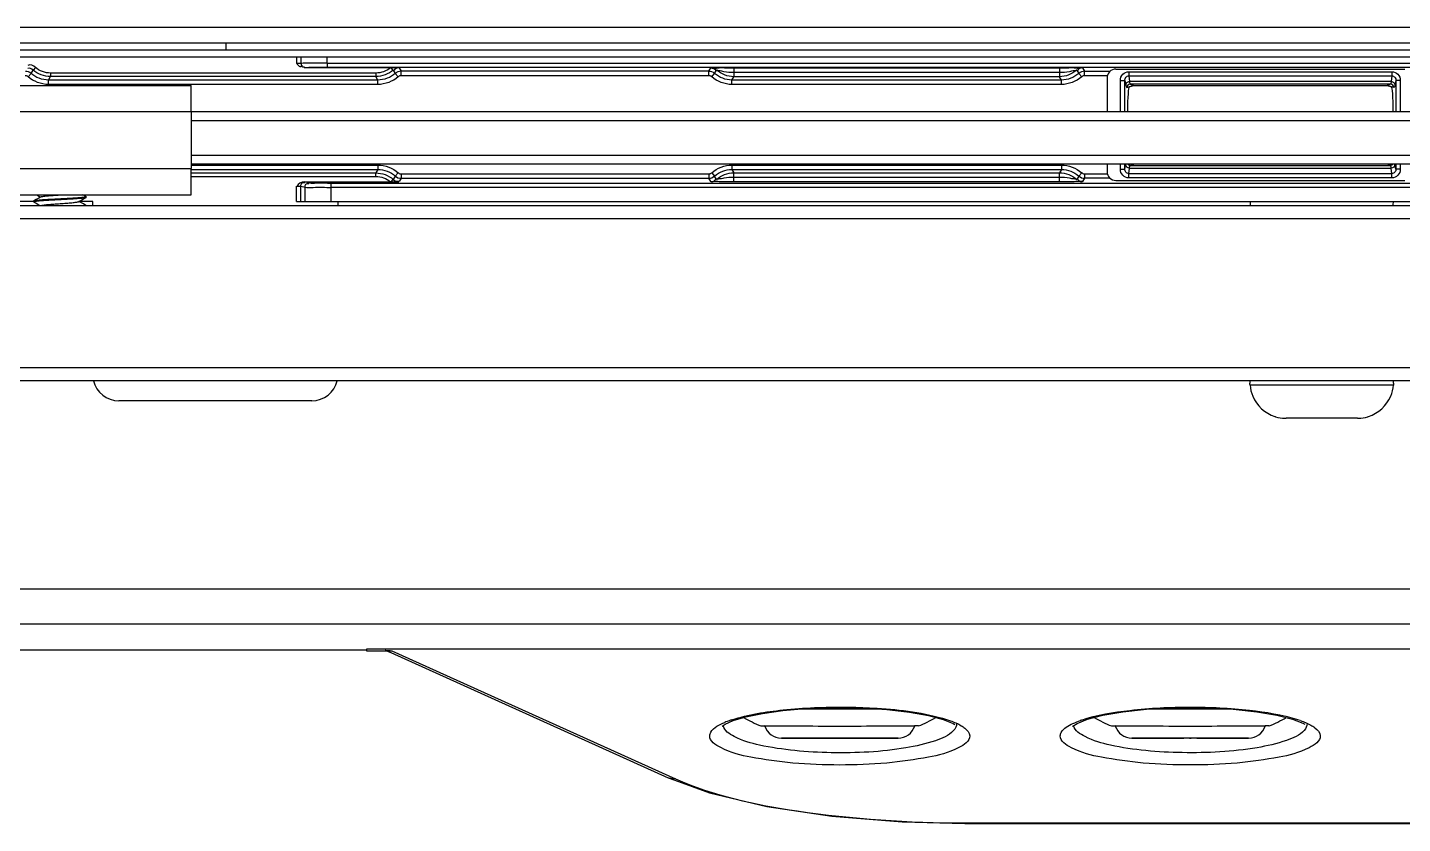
# Model space of a CAD drawing. Header units: millimetres. Extents: x 473 to 3963, y -1329 to 3488.
# Drawn here: x 1923.5 to 2080.4, y -119.2 to -28.4 of the extents above; entities that cross this region are included whole.
import ezdxf

# ---------------------------------------------------------------- set-up
doc = ezdxf.new("R2010")
doc.units = ezdxf.units.MM
doc.header["$LTSCALE"] = 392.37
doc.layers.get('0').update_dxf_attribs({"linetype": 'CONTINUOUS'})

msp = doc.modelspace()

# ---------------------------------------------------------------- linework, layer by layer
at = {"linetype": 'Continuous'}
for p, q in [((2584.65, -28.4), (1875.85, -28.4)), ((2584.65, -30.2), (1875.85, -30.2)), ((1946.15, -31), (1915.35, -31)), ((1946.15, -31), (1946.15, -30.2)), ((2476.15, -31), (1946.15, -31)), ((2499.59, -31.8), (1904.95, -31.8)), ((1954.19, -32.5), (1954.19, -31.8)), ((1954.19, -32.5), (1954.19, -31.8)), ((1954.68, -32.49), (1954.68, -31.8)), ((1954.68, -32.49), (1954.68, -31.8)), ((1957.65, -32.46), (1957.65, -31.8)), ((1957.65, -32.46), (1957.65, -31.8)), ((1957.65, -32.46), (1957.65, -32.96)), ((1957.65, -32.46), (2464.64, -32.46)), ((1957.65, -32.46), (1957.65, -32.96)), ((1957.65, -32.46), (2464.64, -32.46)), ((1923.54, -34.02), (1923.87, -33.65)), ((1923.54, -34.02), (1923.87, -33.65)), ((1923.87, -33.65), (1924.1, -33.25)), ((1923.87, -33.65), (1924.1, -33.25)), ((1924.36, -32.95), (1924.1, -33.25)), ((1924.36, -32.95), (1924.1, -33.25)), ((1925.85, -34.4), (1926.08, -34)), ((1925.85, -34.4), (1926.08, -34)), ((1963.44, -34.4), (1925.85, -34.4)), ((1925.85, -34.9), (1925.85, -34.4)), ((1963.44, -34.4), (1925.85, -34.4)), ((1925.85, -34.9), (1925.85, -34.4)), ((1963.21, -33.6), (1926.08, -33.6)), ((1926.08, -33.6), (1926.08, -34)), ((1963.21, -33.6), (1926.08, -33.6)), ((1926.08, -33.6), (1926.08, -34)), ((1963.21, -34), (1926.08, -34)), ((1963.21, -34), (1926.08, -34)), ((1964.88, -33), (1955.05, -33)), ((2464.64, -32.96), (1957.65, -32.96)), ((2464.64, -32.96), (1957.65, -32.96)), ((1963.21, -33.6), (1963.21, -34)), ((1963.21, -33.6), (1963.21, -34)), ((1963.44, -34.4), (1963.21, -34)), ((1963.44, -34.4), (1963.21, -34)), ((1963.44, -34.9), (1963.44, -34.4)), ((1963.44, -34.9), (1963.44, -34.4)), ((1965.2, -33.25), (1964.97, -33)), ((1965.2, -33.25), (1964.97, -33)), ((1965.2, -33.25), (1965.43, -33.65)), ((1965.2, -33.25), (1965.43, -33.65)), ((1965.76, -34.02), (1965.43, -33.65)), ((1965.76, -34.02), (1965.43, -33.65)), ((1965.86, -33), (1966.09, -33.4)), ((1965.86, -33), (1966.09, -33.4)), ((2001.21, -33.4), (1966.09, -33.4)), ((1966.09, -33.9), (1966.09, -33.4)), ((2001.21, -33.4), (1966.09, -33.4)), ((1966.09, -33.9), (1966.09, -33.4)), ((2001.21, -33.9), (1966.09, -33.9)), ((2001.21, -33.9), (1966.09, -33.9)), ((2001.21, -33.4), (2001.43, -33.01)), ((2001.21, -33.4), (2001.43, -33.01)), ((2001.21, -33.9), (2001.21, -33.4)), ((2001.21, -33.9), (2001.21, -33.4)), ((2001.54, -34.02), (2001.87, -33.65)), ((2001.54, -34.02), (2001.87, -33.65)), ((2001.87, -33.65), (2002.09, -33.26)), ((2001.87, -33.65), (2002.09, -33.26)), ((2003.85, -34.4), (2004.08, -34.01)), ((2003.85, -34.4), (2004.08, -34.01)), ((2041.44, -34.4), (2003.85, -34.4)), ((2003.85, -34.9), (2003.85, -34.4)), ((2041.44, -34.4), (2003.85, -34.4)), ((2003.85, -34.9), (2003.85, -34.4)), ((2004.08, -32.99), (2041.22, -32.99)), ((2004.08, -32.99), (2004.08, -33.5)), ((2004.08, -32.99), (2004.08, -33.5)), ((2004.08, -33.5), (2041.22, -33.5)), ((2004.08, -33.5), (2004.08, -34.01)), ((2004.08, -33.5), (2041.22, -33.5)), ((2004.08, -33.5), (2004.08, -34.01)), ((2041.22, -34.01), (2004.08, -34.01)), ((2041.22, -34.01), (2004.08, -34.01)), ((2041.22, -32.99), (2041.22, -33.5)), ((2041.22, -32.99), (2041.22, -33.5)), ((2041.22, -33.5), (2041.22, -34.01)), ((2041.22, -33.5), (2041.22, -34.01)), ((2041.44, -34.4), (2041.22, -34.01)), ((2041.44, -34.4), (2041.22, -34.01)), ((2041.44, -34.9), (2041.44, -34.4)), ((2041.44, -34.9), (2041.44, -34.4)), ((2043.2, -33.26), (2043.43, -33.65)), ((2043.2, -33.26), (2043.43, -33.65)), ((2043.76, -34.02), (2043.43, -33.65)), ((2043.76, -34.02), (2043.43, -33.65)), ((2043.86, -33.01), (2044.09, -33.4)), ((2043.86, -33.01), (2044.09, -33.4)), ((2044.09, -33.9), (2044.09, -33.4)), ((2044.09, -33.4), (2047, -33.4)), ((2044.09, -33.9), (2044.09, -33.4)), ((2044.09, -33.4), (2047, -33.4)), ((2046.65, -33.9), (2044.09, -33.9)), ((2046.65, -33.9), (2044.09, -33.9)), ((2046.65, -34.15), (2046.65, -38)), ((2047.65, -33.15), (2080.65, -33.15)), ((2048.17, -38), (2048.17, -34.44)), ((2048.17, -34.44), (2048.67, -34.44)), ((2048.67, -38), (2048.67, -34.44)), ((2048.67, -34.44), (2048.79, -34.96)), ((2049.15, -33.44), (2079.14, -33.44)), ((2049.15, -33.44), (2049.15, -33.92)), ((2049.15, -33.92), (2079.14, -33.92)), ((2049.15, -33.92), (2049.22, -34.55)), ((2079.14, -33.92), (2079.08, -34.55)), ((2079.14, -33.44), (2079.14, -33.92)), ((2079.62, -34.44), (2079.51, -34.96)), ((2079.62, -34.44), (2079.62, -38)), ((2080.12, -34.44), (2079.62, -34.44)), ((2080.12, -34.44), (2080.12, -38)), ((1907.91, -35), (1942.09, -35)), ((1963.44, -34.9), (1925.85, -34.9)), ((1963.44, -34.9), (1925.85, -34.9)), ((1942.15, -38), (1942.15, -35.1)), ((2041.44, -34.9), (2003.85, -34.9)), ((2041.44, -34.9), (2003.85, -34.9)), ((2048.92, -35.24), (2049.7, -35)), ((2049.7, -35), (2049.17, -35.17)), ((2079.08, -34.55), (2049.22, -34.55)), ((2049.29, -34.87), (2049.7, -35)), ((2079.01, -34.87), (2049.29, -34.87)), ((2049.7, -35), (2078.6, -35)), ((2079.01, -34.87), (2078.6, -35)), ((2078.6, -35), (2079.13, -35.17)), ((2079.37, -35.24), (2078.6, -35)), ((1909.82, -38), (1942.15, -38)), ((1942.15, -38), (2497.19, -38)), ((1942.15, -38), (2497.19, -38)), ((1942.15, -38), (1942.15, -44.5)), ((1942.15, -39), (2497.19, -39)), ((2497.19, -43), (1942.15, -43)), ((1910.3, -44.5), (1942.15, -44.5)), ((2497.19, -44), (1942.15, -44)), ((2497.19, -44), (1942.15, -44)), ((1942.15, -44.1), (1963.44, -44.1)), ((1942.15, -44.1), (1963.44, -44.1)), ((1942.15, -45.5), (1942.15, -44.5)), ((1942.15, -44.6), (1963.44, -44.6)), ((1942.15, -44.6), (1963.44, -44.6)), ((1942.15, -44.99), (1963.21, -44.99)), ((1942.15, -44.99), (1963.21, -44.99)), ((1942.15, -45.39), (1963.21, -45.39)), ((1942.15, -45.39), (1963.21, -45.39)), ((1942.15, -47.5), (1942.15, -45.5)), ((1963.44, -44.6), (1963.21, -44.99)), ((1963.44, -44.6), (1963.21, -44.99)), ((1963.21, -45.39), (1963.21, -44.99)), ((1963.21, -45.39), (1963.21, -44.99)), ((1963.44, -44.1), (1963.44, -44.6)), ((1963.44, -44.1), (1963.44, -44.6)), ((1965.43, -45.35), (1965.2, -45.74)), ((1965.43, -45.35), (1965.2, -45.74)), ((1965.76, -44.97), (1965.43, -45.35)), ((1965.76, -44.97), (1965.43, -45.35)), ((1966.09, -45.1), (2001.21, -45.1)), ((1966.09, -45.1), (1966.09, -45.6)), ((1966.09, -45.1), (2001.21, -45.1)), ((1966.09, -45.1), (1966.09, -45.6)), ((2001.21, -45.1), (2001.21, -45.6)), ((2001.21, -45.1), (2001.21, -45.6)), ((2001.54, -44.97), (2001.87, -45.35)), ((2001.54, -44.97), (2001.87, -45.35)), ((2002.09, -45.73), (2001.87, -45.35)), ((2002.09, -45.73), (2001.87, -45.35)), ((2003.85, -44.1), (2041.44, -44.1)), ((2003.85, -44.1), (2003.85, -44.6)), ((2003.85, -44.1), (2041.44, -44.1)), ((2003.85, -44.1), (2003.85, -44.6)), ((2003.85, -44.6), (2041.44, -44.6)), ((2003.85, -44.6), (2004.08, -44.98)), ((2003.85, -44.6), (2041.44, -44.6)), ((2003.85, -44.6), (2004.08, -44.98)), ((2004.08, -44.98), (2041.22, -44.98)), ((2004.08, -45.5), (2004.08, -44.98)), ((2004.08, -44.98), (2041.22, -44.98)), ((2004.08, -45.5), (2004.08, -44.98)), ((2041.22, -45.5), (2004.08, -45.5)), ((2004.08, -46.01), (2004.08, -45.5)), ((2041.22, -45.5), (2004.08, -45.5)), ((2004.08, -46.01), (2004.08, -45.5)), ((2041.44, -44.6), (2041.22, -44.98)), ((2041.44, -44.6), (2041.22, -44.98)), ((2041.22, -45.5), (2041.22, -44.98)), ((2041.22, -45.5), (2041.22, -44.98)), ((2041.22, -46.01), (2041.22, -45.5)), ((2041.22, -46.01), (2041.22, -45.5)), ((2041.44, -44.1), (2041.44, -44.6)), ((2041.44, -44.1), (2041.44, -44.6)), ((2043.43, -45.35), (2043.2, -45.73)), ((2043.43, -45.35), (2043.2, -45.73)), ((2043.76, -44.97), (2043.43, -45.35)), ((2043.76, -44.97), (2043.43, -45.35)), ((2044.09, -45.1), (2046.65, -45.1)), ((2044.09, -45.1), (2044.09, -45.6)), ((2044.09, -45.1), (2046.65, -45.1)), ((2044.09, -45.1), (2044.09, -45.6)), ((2046.65, -44), (2046.65, -44.85)), ((2048.17, -44.55), (2048.17, -44)), ((2048.17, -44.55), (2048.67, -44.55)), ((2048.67, -44.55), (2048.67, -44)), ((2048.67, -44.55), (2048.79, -44.03)), ((2049.15, -45.08), (2049.22, -44.44)), ((2079.14, -45.08), (2049.15, -45.08)), ((2049.15, -45.56), (2049.15, -45.08)), ((2049.22, -44.44), (2079.08, -44.44)), ((2049.29, -44.13), (2049.7, -44)), ((2049.29, -44.13), (2079.01, -44.13)), ((2079.01, -44.13), (2078.6, -44)), ((2079.14, -45.08), (2079.08, -44.44)), ((2079.14, -45.56), (2079.14, -45.08)), ((2079.62, -44.56), (2079.51, -44.03)), ((2079.62, -44), (2079.62, -44.56)), ((2080.12, -44.56), (2079.62, -44.56)), ((2080.12, -44), (2080.12, -44.56)), ((1954.17, -48.25), (1954.17, -46.49)), ((1954.17, -48.25), (1954.17, -46.49)), ((1954.67, -46.5), (1955.13, -46.62)), ((1954.67, -48.25), (1954.67, -46.5)), ((1954.67, -46.5), (1955.13, -46.62)), ((1954.67, -48.25), (1954.67, -46.5)), ((1955.04, -46), (1964.88, -46)), ((1955.13, -48.25), (1955.13, -46.62)), ((1955.13, -48.25), (1955.13, -46.62)), ((1955.17, -46), (1955.63, -46.12)), ((1955.17, -46), (1955.63, -46.12)), ((1958.12, -46.15), (2464.17, -46.15)), ((1958.12, -46.65), (1958.12, -46.15)), ((1958.12, -46.15), (2464.17, -46.15)), ((1958.12, -46.65), (1958.12, -46.15)), ((1958.12, -48.25), (1958.12, -46.65)), ((2464.17, -46.65), (1958.12, -46.65)), ((1958.12, -48.25), (1958.12, -46.65)), ((2464.17, -46.65), (1958.12, -46.65)), ((1964.97, -46), (1965.2, -45.74)), ((1964.97, -46), (1965.2, -45.74)), ((1966.09, -45.6), (1965.86, -45.99)), ((1966.09, -45.6), (1965.86, -45.99)), ((1966.09, -45.6), (2001.21, -45.6)), ((1966.09, -45.6), (2001.21, -45.6)), ((2001.43, -45.98), (2001.21, -45.6)), ((2001.43, -45.98), (2001.21, -45.6)), ((2041.22, -46.01), (2004.08, -46.01)), ((2041.22, -46.01), (2004.08, -46.01)), ((2044.09, -45.6), (2043.86, -45.98)), ((2044.09, -45.6), (2043.86, -45.98)), ((2047, -45.6), (2044.09, -45.6)), ((2047, -45.6), (2044.09, -45.6)), ((2047.65, -45.85), (2080.65, -45.85)), ((2079.14, -45.56), (2049.15, -45.56)), ((1910.43, -47.5), (1942.15, -47.5)), ((1923.54, -48.25), (1917.79, -48.25)), ((1923.76, -48.25), (1923.54, -48.25)), ((1924.15, -48.25), (1923.76, -48.25)), ((1924.16, -48.21), (1924.15, -48.22)), ((1924.15, -48.22), (1924.15, -48.27)), ((1924.15, -48.22), (1924.15, -48.27)), ((1924.16, -48.29), (1924.15, -48.27)), ((1924.52, -47.5), (1924.62, -47.55)), ((1924.99, -47.73), (1924.95, -47.75)), ((1929.31, -48.27), (1929.34, -48.25)), ((1930.14, -48.25), (1929.31, -48.25)), ((1930.14, -47.71), (1930.15, -47.72)), ((1930.14, -47.79), (1930.15, -47.77)), ((1930.9, -48.25), (1930.14, -48.25)), ((1930.15, -47.72), (1930.15, -47.77)), ((1930.15, -47.72), (1930.15, -47.77)), ((1930.9, -48.7), (1930.9, -48.25)), ((1954.17, -48.25), (1954.67, -48.25)), ((1954.67, -48.25), (1955.13, -48.25)), ((1955.13, -48.25), (1955.58, -48.25)), ((1955.58, -48.25), (1958.12, -48.25)), ((1958.12, -48.25), (2464.17, -48.25)), ((1958.9, -48.7), (1958.9, -48.25)), ((1887.14, -48.7), (2535.15, -48.7)), ((1887.14, -48.7), (2535.15, -48.7)), ((1887.15, -50.2), (2535.15, -50.2)), ((1889.97, -67.2), (2535.15, -67.2)), ((1889.46, -68.7), (2535.15, -68.7)), ((2062.97, -69), (2062.96, -69)), ((2079.34, -69), (2079.33, -69)), ((2079.34, -69), (2079.34, -69.11)), ((2079.33, -69.21), (2062.97, -69.21)), ((2079.33, -69.21), (2062.97, -69.21)), ((2079.34, -69.11), (2079.33, -69.21)), ((1934.1, -71), (1933.9, -71)), ((1955.69, -71), (1934.1, -71)), ((1955.9, -71), (1955.69, -71)), ((2075.22, -73), (2067.08, -73)), ((2067.1, -73), (2067.08, -73)), ((2075.22, -73), (2075.2, -73)), ((2534.65, -92.5), (1887.65, -92.5)), ((2534.65, -96.5), (1887.65, -96.5)), ((1962.15, -99.46), (1838.68, -99.46)), ((1962.15, -99.36), (1962.15, -99.52)), ((1964.3, -99.36), (1962.15, -99.36)), ((1962.15, -99.52), (1964.3, -99.52)), ((2457.28, -99.36), (1964.3, -99.36)), ((1964.3, -99.52), (1964.44, -99.52)), ((1964.44, -99.52), (1965.02, -99.52)), ((1964.44, -99.52), (1964.92, -99.73)), ((1964.92, -99.73), (1996.56, -114.02)), ((1965.02, -99.52), (1996.66, -113.8)), ((2020.93, -106.2), (2011.39, -106.2)), ((2015.06, -106.01), (2016.84, -106.01)), ((2016.86, -105.96), (2016.84, -106.01)), ((2016.84, -106.01), (2016.84, -106.01)), ((2061.09, -106.2), (2051.22, -106.2)), ((2056.14, -106), (2056.14, -105.95)), ((2056.14, -106), (2056.14, -106)), ((2007.15, -108.11), (2007.18, -108.11)), ((2025.12, -108.11), (2025.15, -108.11)), ((2047.15, -108.11), (2047.18, -108.11)), ((2065.12, -108.11), (2065.15, -108.11)), ((2009.5, -109.5), (2012.15, -109.5)), ((2012.15, -109.5), (2009.5, -109.5)), ((2012.15, -109.5), (2012.54, -109.5)), ((2012.54, -109.5), (2012.15, -109.5)), ((2012.54, -109.5), (2016.15, -109.5)), ((2016.15, -109.5), (2012.54, -109.5)), ((2016.15, -109.5), (2016.21, -109.5)), ((2020.54, -109.5), (2016.15, -109.5)), ((2016.21, -109.5), (2020.54, -109.5)), ((2020.54, -109.5), (2022.8, -109.5)), ((2022.8, -109.5), (2020.54, -109.5)), ((2049.5, -109.5), (2055.4, -109.5)), ((2056.05, -109.5), (2049.5, -109.5)), ((2056.05, -109.5), (2055.8, -109.5)), ((2056.05, -109.5), (2056.15, -109.5)), ((2056.15, -109.5), (2056.05, -109.5)), ((2056.15, -109.5), (2056.25, -109.5)), ((2056.25, -109.5), (2056.15, -109.5)), ((2056.5, -109.5), (2056.25, -109.5)), ((2062.8, -109.5), (2056.25, -109.5)), ((2056.9, -109.5), (2062.8, -109.5)), ((1996.56, -114.02), (1996.56, -114.02)), ((1996.56, -114.02), (1997.32, -114.3)), ((1996.66, -113.8), (1997.39, -114.13)), ((2030.41, -119.17), (2084.05, -119.17)), ((2030.41, -119.17), (2030.41, -119.24)), ((2030.41, -119.24), (2084.05, -119.24))]:
    msp.add_line(p, q, dxfattribs=at)
for points in [[(1923.54, -34.02), (1923.5, -33.99), (1923.46, -33.96), (1923.41, -33.94), (1923.35, -33.92), (1923.28, -33.9), (1923.21, -33.9)], [(1923.54, -34.02), (1923.5, -33.99), (1923.46, -33.96), (1923.41, -33.94), (1923.35, -33.92), (1923.28, -33.9), (1923.21, -33.9)], [(1955.18, -32.99), (1955.13, -33), (1955.05, -33)], [(1955.18, -32.99), (1955.13, -33), (1955.05, -33)], [(1964.97, -33), (1964.93, -33), (1964.88, -33)], [(1966.09, -33.9), (1966.03, -33.9), (1965.98, -33.91), (1965.92, -33.92), (1965.87, -33.95), (1965.81, -33.98), (1965.76, -34.02)], [(1966.09, -33.9), (1966.03, -33.9), (1965.98, -33.91), (1965.92, -33.92), (1965.87, -33.95), (1965.81, -33.98), (1965.76, -34.02)], [(2001.54, -34.02), (2001.5, -33.99), (2001.46, -33.96), (2001.41, -33.94), (2001.35, -33.92), (2001.28, -33.9), (2001.21, -33.9)], [(2001.54, -34.02), (2001.5, -33.99), (2001.46, -33.96), (2001.41, -33.94), (2001.35, -33.92), (2001.28, -33.9), (2001.21, -33.9)], [(2044.09, -33.9), (2044.03, -33.9), (2043.98, -33.91), (2043.92, -33.92), (2043.87, -33.95), (2043.81, -33.98), (2043.76, -34.02)], [(2044.09, -33.9), (2044.03, -33.9), (2043.98, -33.91), (2043.92, -33.92), (2043.87, -33.95), (2043.81, -33.98), (2043.76, -34.02)], [(1965.76, -44.97), (1965.8, -45), (1965.84, -45.03), (1965.89, -45.06), (1965.95, -45.08), (1966.01, -45.09), (1966.09, -45.1)], [(1965.76, -44.97), (1965.8, -45), (1965.84, -45.03), (1965.89, -45.06), (1965.95, -45.08), (1966.01, -45.09), (1966.09, -45.1)], [(2001.21, -45.1), (2001.26, -45.1), (2001.32, -45.09), (2001.37, -45.07), (2001.43, -45.05), (2001.48, -45.02), (2001.54, -44.97)], [(2001.21, -45.1), (2001.26, -45.1), (2001.32, -45.09), (2001.37, -45.07), (2001.43, -45.05), (2001.48, -45.02), (2001.54, -44.97)], [(2043.76, -44.97), (2043.8, -45), (2043.84, -45.03), (2043.89, -45.06), (2043.95, -45.08), (2044.01, -45.09), (2044.09, -45.1)], [(2043.76, -44.97), (2043.8, -45), (2043.84, -45.03), (2043.89, -45.06), (2043.95, -45.08), (2044.01, -45.09), (2044.09, -45.1)], [(1955.04, -46), (1955.13, -46), (1955.17, -46)], [(1955.04, -46), (1955.13, -46), (1955.17, -46)], [(1964.88, -46), (1964.93, -46), (1964.97, -46)], [(1924.95, -47.75), (1924.74, -47.87), (1924.46, -48.04), (1924.16, -48.21)], [(1924.16, -48.29), (1924.46, -48.46), (1924.75, -48.63), (1924.87, -48.7)], [(1924.62, -47.55), (1924.75, -47.63), (1924.95, -47.75)], [(1929.34, -48.25), (1929.55, -48.13), (1929.84, -47.96), (1930.14, -47.79)], [(1930.12, -48.7), (1929.84, -48.54), (1929.55, -48.37), (1929.34, -48.25)], [(1930.14, -47.71), (1929.84, -47.54), (1929.77, -47.5)], [(2062.97, -69.21), (2062.96, -69.11), (2062.96, -69)], [(2002.72, -108.15), (2002.72, -108.15), (2003.06, -107.91), (2003.99, -107.49), (2005.45, -107.06), (2007.35, -106.67), (2009.64, -106.35), (2012.23, -106.12), (2015.06, -106.01)], [(2016.84, -106.01), (2018.64, -106.05), (2021.53, -106.24), (2024.11, -106.53), (2026.29, -106.93), (2027.97, -107.38), (2029.09, -107.83), (2029.3, -107.95)], [(2042.73, -108.16), (2042.74, -108.14), (2043.24, -107.82), (2044.42, -107.35), (2046.18, -106.89), (2048.45, -106.5), (2051.14, -106.2), (2054.14, -106.04), (2056.14, -106)], [(2056.14, -106), (2058.04, -106.03), (2061.05, -106.19), (2063.74, -106.48), (2066.02, -106.87), (2067.81, -107.33), (2069.01, -107.79), (2069.24, -107.92)], [(1997.32, -114.3), (2001.28, -115.74), (2007.82, -117.3), (2015.25, -118.41), (2023.26, -119.06), (2030.41, -119.24)]]:
    msp.add_lwpolyline(points, dxfattribs=at)
for centre, radius, start, end in [((2049.29, -35.23), 0.366, 90.0221, 180.0543), ((2079.01, -35.23), 0.366, 359.9457, 89.9779), ((2051.02, -44.53), 2.29, 166.4627, 167.3794), ((2077.28, -44.53), 2.29, 12.6206, 13.5377), ((1964.82, 52.74), 98.74, 270.0909, 270.5991), ((2006.95, -117.07), 10.15, 109.6855, 112.6211), ((2007.8, -119.41), 12.64, 108.2019, 109.7326), ((2014.96, -89.7), 20, 240.7265, 247.0218), ((2008.15, -161.99), 53.88, 90.5814, 91.0378), ((2009.5, -107.5), 2, 197.8768, 270), ((2022.8, -107.5), 2, 270, 342.1233), ((2023.98, -173.75), 65.65, 89.0031, 89.3778), ((2017.34, -89.7), 20, 292.9782, 299.2302), ((2047.7, -119.08), 12.3, 108.8605, 109.32), ((2054.96, -89.7), 20, 240.7754, 247.0218), ((2048.15, -161.99), 53.88, 90.5814, 91.0378), ((2049.5, -107.5), 2, 197.8768, 270), ((2062.8, -107.5), 2, 270, 342.1233), ((2063.98, -173.75), 65.65, 89.0031, 89.3778), ((2057.34, -89.7), 20, 292.9782, 299.2275), ((2064.46, -119.45), 12.68, 70.4422, 71.9341), ((1997.13, -112.75), 1.39, 245.6779, 251.6253)]:
    msp.add_arc(centre, radius, start, end, dxfattribs=at)
for centre, major_axis, ratio, start_param, end_param in [((2047.65, -34.15), (0.95, -0.316), 0.998478, 1.89276, 3.462643), ((2049.17, -39.17), (0, 4), 0.052408, 0.017453, 1.27171), ((2079.12, -39.17), (0, 4), 0.052408, -1.27171, -0.017453), ((2047.65, -44.85), (-0.95, -0.316), 0.998478, -0.32105, 1.248833), ((2062.99, -49.25), (0, 1), 0.052408, -0.975472, -0.392972), ((2079.31, -49.25), (0, 1), 0.052408, 0.785783, 0.975472), ((2079.31, -49.25), (0, 1), 0.052408, 0, 0.785783), ((1933.9, -68), (2.12, 2.12), 0.998783, 2.592312, 3.926382), ((1955.9, -68), (2.12, -2.12), 0.998783, -0.784789, 0.549281), ((2062.98, -68.97), (0, 0.5), 0.052408, 0.89853, 1.627046), ((2079.31, -68.97), (0, 0.5), 0.052408, -1.627046, -0.987799), ((2066.96, -69), (-2.96, 2.78), 0.971293, 0.822825, 1.145663), ((2066.96, -69), (-2.96, 2.78), 0.971293, 1.145663, 2.016531), ((2075.34, -69), (2.96, 2.78), 0.971293, -2.016531, -1.145663), ((2075.34, -69), (2.96, 2.78), 0.971293, -1.145663, -0.822825), ((2066.96, -69), (-2.96, 2.78), 0.971293, -4.266654, -4.246943), ((2066.96, -69), (-2.96, 2.78), 0.971293, -4.246943, -3.971463), ((2066.96, -69), (-2.96, 2.78), 0.971293, -3.971463, -3.943267), ((2075.34, -69), (2.96, 2.78), 0.971293, -2.339918, -2.311722), ((2075.34, -69), (2.96, 2.78), 0.971293, -2.311722, -2.036242), ((2075.34, -69), (2.96, 2.78), 0.971293, -2.036242, -2.016531)]:
    msp.add_ellipse(centre, major_axis=major_axis, ratio=ratio, start_param=start_param, end_param=end_param, dxfattribs=at)
for points in [[(1924.36, -32.95), (1924.14, -32.76), (1923.76, -32.57), (1923.51, -32.72)], [(1924.36, -32.95), (1924.14, -32.76), (1923.76, -32.57), (1923.51, -32.72)], [(1923.87, -33.65), (1923.7, -33.5), (1923.44, -33.36), (1923.22, -33.43)], [(1923.87, -33.65), (1923.7, -33.5), (1923.44, -33.36), (1923.22, -33.43)], [(1924.1, -33.25), (1923.94, -33.11), (1923.67, -32.98), (1923.49, -33.09)], [(1924.1, -33.25), (1923.94, -33.11), (1923.67, -32.98), (1923.49, -33.09)], [(1925.85, -34.9), (1925.03, -34.9), (1924.16, -34.57), (1923.54, -34.02)], [(1925.85, -34.9), (1925.03, -34.9), (1924.16, -34.57), (1923.54, -34.02)], [(1925.85, -34.4), (1925.15, -34.4), (1924.4, -34.11), (1923.87, -33.65)], [(1925.85, -34.4), (1925.15, -34.4), (1924.4, -34.11), (1923.87, -33.65)], [(1926.08, -34), (1925.38, -34), (1924.63, -33.72), (1924.1, -33.25)], [(1926.08, -34), (1925.38, -34), (1924.63, -33.72), (1924.1, -33.25)], [(1926.08, -33.6), (1925.47, -33.6), (1924.82, -33.36), (1924.36, -32.95)], [(1926.08, -33.6), (1925.47, -33.6), (1924.82, -33.36), (1924.36, -32.95)], [(1964.88, -33), (1964.43, -33.38), (1963.81, -33.6), (1963.21, -33.6)], [(1964.88, -33), (1964.43, -33.38), (1963.81, -33.6), (1963.21, -33.6)], [(1965.2, -33.25), (1964.67, -33.72), (1963.92, -34), (1963.21, -34)], [(1965.2, -33.25), (1964.67, -33.72), (1963.92, -34), (1963.21, -34)], [(1965.43, -33.65), (1964.9, -34.11), (1964.15, -34.4), (1963.44, -34.4)], [(1965.43, -33.65), (1964.9, -34.11), (1964.15, -34.4), (1963.44, -34.4)], [(1965.76, -34.02), (1965.14, -34.57), (1964.27, -34.9), (1963.44, -34.9)], [(1965.76, -34.02), (1965.14, -34.57), (1964.27, -34.9), (1963.44, -34.9)], [(1965.86, -33), (1965.61, -33), (1965.37, -33), (1965.12, -33)], [(1965.86, -33), (1965.65, -33), (1965.35, -33.08), (1965.29, -33.28)], [(1965.86, -33), (1965.65, -33), (1965.35, -33.08), (1965.29, -33.28)], [(1966.09, -33.4), (1965.86, -33.4), (1965.57, -33.47), (1965.45, -33.66)], [(1966.09, -33.4), (1965.86, -33.4), (1965.57, -33.47), (1965.45, -33.66)], [(2001.87, -33.65), (2001.7, -33.5), (2001.44, -33.36), (2001.22, -33.43)], [(2001.87, -33.65), (2001.7, -33.5), (2001.44, -33.36), (2001.22, -33.43)], [(2001.43, -33.01), (2001.64, -33.01), (2001.94, -33.09), (2002, -33.29)], [(2001.43, -33.01), (2001.64, -33.01), (2001.94, -33.09), (2002, -33.29)], [(2003.85, -34.9), (2003.03, -34.9), (2002.16, -34.57), (2001.54, -34.02)], [(2003.85, -34.9), (2003.03, -34.9), (2002.16, -34.57), (2001.54, -34.02)], [(2003.85, -34.4), (2003.15, -34.4), (2002.4, -34.11), (2001.87, -33.65)], [(2003.85, -34.4), (2003.15, -34.4), (2002.4, -34.11), (2001.87, -33.65)], [(2004.08, -34.01), (2003.37, -34.01), (2002.62, -33.73), (2002.09, -33.26)], [(2004.08, -34.01), (2003.37, -34.01), (2002.62, -33.73), (2002.09, -33.26)], [(2043.2, -33.26), (2042.67, -33.73), (2041.93, -34.01), (2041.22, -34.01)], [(2043.2, -33.26), (2042.67, -33.73), (2041.93, -34.01), (2041.22, -34.01)], [(2043.43, -33.65), (2042.9, -34.11), (2042.15, -34.4), (2041.44, -34.4)], [(2043.43, -33.65), (2042.9, -34.11), (2042.15, -34.4), (2041.44, -34.4)], [(2043.76, -34.02), (2043.14, -34.57), (2042.27, -34.9), (2041.44, -34.9)], [(2043.76, -34.02), (2043.14, -34.57), (2042.27, -34.9), (2041.44, -34.9)], [(2043.86, -33.01), (2043.65, -33.01), (2043.36, -33.09), (2043.3, -33.29)], [(2043.86, -33.01), (2043.65, -33.01), (2043.36, -33.09), (2043.3, -33.29)], [(2044.09, -33.4), (2043.86, -33.4), (2043.57, -33.47), (2043.45, -33.66)], [(2044.09, -33.4), (2043.86, -33.4), (2043.57, -33.47), (2043.45, -33.66)], [(1963.21, -44.99), (1963.92, -44.99), (1964.67, -45.27), (1965.2, -45.74)], [(1963.21, -44.99), (1963.92, -44.99), (1964.67, -45.27), (1965.2, -45.74)], [(1963.21, -45.39), (1963.81, -45.39), (1964.43, -45.62), (1964.88, -46)], [(1963.21, -45.39), (1963.81, -45.39), (1964.43, -45.62), (1964.88, -46)], [(1963.44, -44.1), (1964.27, -44.1), (1965.14, -44.43), (1965.76, -44.97)], [(1963.44, -44.1), (1964.27, -44.1), (1965.14, -44.43), (1965.76, -44.97)], [(1963.44, -44.6), (1964.15, -44.6), (1964.9, -44.88), (1965.43, -45.35)], [(1963.44, -44.6), (1964.15, -44.6), (1964.9, -44.88), (1965.43, -45.35)], [(1965.43, -45.35), (1965.6, -45.5), (1965.86, -45.64), (1966.08, -45.57)], [(1965.43, -45.35), (1965.6, -45.5), (1965.86, -45.64), (1966.08, -45.57)], [(2001.21, -45.6), (2001.44, -45.6), (2001.72, -45.53), (2001.84, -45.33)], [(2001.21, -45.6), (2001.44, -45.6), (2001.72, -45.53), (2001.84, -45.33)], [(2001.54, -44.97), (2002.16, -44.43), (2003.03, -44.1), (2003.85, -44.1)], [(2001.54, -44.97), (2002.16, -44.43), (2003.03, -44.1), (2003.85, -44.1)], [(2001.87, -45.35), (2002.4, -44.88), (2003.15, -44.6), (2003.85, -44.6)], [(2001.87, -45.35), (2002.4, -44.88), (2003.15, -44.6), (2003.85, -44.6)], [(2002.09, -45.73), (2002.62, -45.27), (2003.37, -44.98), (2004.08, -44.98)], [(2002.09, -45.73), (2002.62, -45.27), (2003.37, -44.98), (2004.08, -44.98)], [(2041.22, -44.98), (2041.93, -44.98), (2042.67, -45.27), (2043.2, -45.73)], [(2041.22, -44.98), (2041.93, -44.98), (2042.67, -45.27), (2043.2, -45.73)], [(2041.44, -44.1), (2042.27, -44.1), (2043.14, -44.43), (2043.76, -44.97)], [(2041.44, -44.1), (2042.27, -44.1), (2043.14, -44.43), (2043.76, -44.97)], [(2041.44, -44.6), (2042.15, -44.6), (2042.9, -44.88), (2043.43, -45.35)], [(2041.44, -44.6), (2042.15, -44.6), (2042.9, -44.88), (2043.43, -45.35)], [(2043.43, -45.35), (2043.6, -45.5), (2043.86, -45.64), (2044.08, -45.57)], [(2043.43, -45.35), (2043.6, -45.5), (2043.86, -45.64), (2044.08, -45.57)], [(2049.29, -44.13), (2049.19, -44.13), (2049.08, -44.08), (2049.01, -44)], [(2079.28, -44), (2079.22, -44.08), (2079.11, -44.13), (2079.01, -44.13)], [(1955.04, -46), (1954.71, -46), (1954.36, -46.22), (1954.22, -46.51)], [(1965.2, -45.74), (1965.36, -45.88), (1965.63, -46.02), (1965.81, -45.91)], [(1965.2, -45.74), (1965.36, -45.88), (1965.63, -46.02), (1965.81, -45.91)], [(2001.43, -45.98), (2001.64, -45.98), (2001.94, -45.91), (2002, -45.71)], [(2001.43, -45.98), (2001.64, -45.98), (2001.94, -45.91), (2002, -45.71)], [(2043.86, -45.98), (2043.65, -45.98), (2043.36, -45.91), (2043.3, -45.71)], [(2043.86, -45.98), (2043.65, -45.98), (2043.36, -45.91), (2043.3, -45.71)], [(2027.88, -107.23), (2028.19, -107.32), (2028.49, -107.41), (2028.78, -107.52)], [(2028.78, -107.52), (2029.21, -107.67), (2029.63, -107.85), (2030.02, -108.08)], [(2029.48, -107.83), (2029.49, -108.12), (2029.33, -108.42), (2029.13, -108.64)], [(2042.76, -107.83), (2043.04, -107.7), (2043.34, -107.58), (2043.63, -107.48)], [(2068.71, -107.5), (2069.12, -107.64), (2069.52, -107.81), (2069.9, -108.01)], [(2069.48, -107.83), (2069.49, -108.11), (2069.34, -108.4), (2069.15, -108.61)], [(1997.39, -114.13), (1997.16, -114.16), (1996.92, -114.14), (1996.7, -114.07)]]:
    msp.add_open_spline(points, degree=3, dxfattribs=at)
for points, knots in [([(1954.19, -32.5), (1954.28, -32.6), (1954.39, -32.89), (1954.74, -32.84), (1954.85, -32.75)], [0, 0, 0, 0, 0.502031, 1, 1, 1, 1]), ([(1954.68, -32.49), (1954.63, -32.5), (1954.48, -32.5), (1954.33, -32.5), (1954.23, -32.5)], [0, 0, 0, 0, 0.331802, 1, 1, 1, 1]), ([(1954.68, -32.49), (1954.63, -32.5), (1954.48, -32.5), (1954.33, -32.5), (1954.23, -32.5)], [0, 0, 0, 0, 0.331802, 1, 1, 1, 1]), ([(1957.65, -32.46), (1957.3, -32.46), (1956.31, -32.47), (1955.32, -32.44), (1954.68, -32.49)], [0, 0, 0, 0, 0.352978, 1, 1, 1, 1]), ([(1957.65, -32.46), (1957.3, -32.46), (1956.31, -32.47), (1955.32, -32.44), (1954.68, -32.49)], [0, 0, 0, 0, 0.352978, 1, 1, 1, 1]), ([(1954.68, -32.49), (1954.68, -32.61), (1954.69, -32.87), (1955, -32.93), (1955.08, -32.86)], [0, 0, 0, 0, 0.545342, 1, 1, 1, 1]), ([(1954.68, -32.49), (1954.68, -32.61), (1954.69, -32.87), (1955, -32.93), (1955.08, -32.86)], [0, 0, 0, 0, 0.545342, 1, 1, 1, 1]), ([(1957.65, -32.96), (1957.36, -32.96), (1956.54, -32.97), (1955.71, -32.94), (1955.18, -32.99)], [0, 0, 0, 0, 0.352963, 1, 1, 1, 1]), ([(1957.65, -32.96), (1957.36, -32.96), (1956.54, -32.97), (1955.71, -32.94), (1955.18, -32.99)], [0, 0, 0, 0, 0.352963, 1, 1, 1, 1]), ([(2001.43, -33.01), (2001.48, -32.93), (2001.9, -33.08), (2002.41, -32.95), (2003.23, -33), (2003.79, -32.99), (2004.08, -32.99)], [0, 0, 0, 0, 0.105657, 0.35902, 0.671525, 1, 1, 1, 1]), ([(2041.22, -32.99), (2041.51, -32.99), (2042.06, -33), (2042.88, -32.95), (2043.4, -33.08), (2043.82, -32.93), (2043.86, -33.01)], [0, 0, 0, 0, 0.32765, 0.64025, 0.893532, 1, 1, 1, 1]), ([(2002.09, -33.26), (2002.11, -33.23), (2002.24, -33.31), (2002.48, -33.3), (2003.14, -33.47), (2003.69, -33.5), (2004.08, -33.5)], [0, 0, 0, 0, 0.044244, 0.148364, 0.417658, 1, 1, 1, 1]), ([(2002.09, -33.26), (2002.11, -33.23), (2002.24, -33.31), (2002.48, -33.3), (2003.14, -33.47), (2003.69, -33.5), (2004.08, -33.5)], [0, 0, 0, 0, 0.044244, 0.148364, 0.417658, 1, 1, 1, 1]), ([(2041.22, -33.5), (2041.6, -33.5), (2042.15, -33.47), (2042.82, -33.3), (2043.06, -33.31), (2043.19, -33.23), (2043.2, -33.26)], [0, 0, 0, 0, 0.570983, 0.851901, 0.957571, 1, 1, 1, 1]), ([(2041.22, -33.5), (2041.6, -33.5), (2042.15, -33.47), (2042.82, -33.3), (2043.06, -33.31), (2043.19, -33.23), (2043.2, -33.26)], [0, 0, 0, 0, 0.570983, 0.851901, 0.957571, 1, 1, 1, 1]), ([(2048.17, -34.44), (2048.17, -34.19), (2048.37, -33.66), (2048.9, -33.44), (2049.15, -33.44)], [0, 0, 0, 0, 0.500662, 1, 1, 1, 1]), ([(2048.67, -34.44), (2048.67, -34.31), (2048.76, -34.04), (2049.02, -33.92), (2049.15, -33.92)], [0, 0, 0, 0, 0.498518, 1, 1, 1, 1]), ([(2079.14, -33.44), (2079.4, -33.44), (2079.92, -33.66), (2080.12, -34.19), (2080.12, -34.44)], [0, 0, 0, 0, 0.499339, 1, 1, 1, 1]), ([(2079.14, -33.92), (2079.27, -33.92), (2079.54, -34.04), (2079.62, -34.31), (2079.62, -34.44)], [0, 0, 0, 0, 0.50147, 1, 1, 1, 1]), ([(1942.15, -35.1), (1942.15, -35.07), (1942.15, -35.03), (1942.1, -35), (1942.09, -35)], [0, 0, 0, 0, 0.598804, 1, 1, 1, 1]), ([(2048.79, -34.96), (2048.79, -34.86), (2048.89, -34.64), (2049.11, -34.55), (2049.22, -34.55)], [0, 0, 0, 0, 0.495434, 1, 1, 1, 1]), ([(2048.79, -34.96), (2048.81, -35.04), (2048.82, -35.12), (2048.89, -35.24), (2048.92, -35.24)], [0, 0, 0, 0, 0.715628, 1, 1, 1, 1]), ([(2049.22, -34.55), (2049.22, -34.6), (2049.23, -34.67), (2049.25, -34.77), (2049.27, -34.83), (2049.28, -34.87), (2049.29, -34.87)], [0, 0, 0, 0, 0.412558, 0.715392, 0.908963, 1, 1, 1, 1]), ([(2079.08, -34.55), (2079.07, -34.6), (2079.06, -34.67), (2079.05, -34.77), (2079.03, -34.83), (2079.02, -34.87), (2079.01, -34.87)], [0, 0, 0, 0, 0.412557, 0.715392, 0.908962, 1, 1, 1, 1]), ([(2079.08, -34.55), (2079.19, -34.55), (2079.41, -34.64), (2079.5, -34.86), (2079.51, -34.96)], [0, 0, 0, 0, 0.504549, 1, 1, 1, 1]), ([(2079.51, -34.96), (2079.49, -35.04), (2079.48, -35.12), (2079.4, -35.24), (2079.37, -35.24)], [0, 0, 0, 0, 0.715628, 1, 1, 1, 1]), ([(2004.08, -45.5), (2003.7, -45.5), (2003.14, -45.53), (2002.48, -45.7), (2002.24, -45.68), (2002.11, -45.76), (2002.09, -45.73)], [0, 0, 0, 0, 0.570983, 0.851901, 0.957571, 1, 1, 1, 1]), ([(2004.08, -45.5), (2003.7, -45.5), (2003.14, -45.53), (2002.48, -45.7), (2002.24, -45.68), (2002.11, -45.76), (2002.09, -45.73)], [0, 0, 0, 0, 0.570983, 0.851901, 0.957571, 1, 1, 1, 1]), ([(2043.2, -45.73), (2043.19, -45.76), (2043.06, -45.68), (2042.82, -45.7), (2042.16, -45.53), (2041.61, -45.5), (2041.22, -45.5)], [0, 0, 0, 0, 0.044244, 0.148364, 0.417658, 1, 1, 1, 1]), ([(2043.2, -45.73), (2043.19, -45.76), (2043.06, -45.68), (2042.82, -45.7), (2042.16, -45.53), (2041.61, -45.5), (2041.22, -45.5)], [0, 0, 0, 0, 0.044244, 0.148364, 0.417658, 1, 1, 1, 1]), ([(2049.15, -45.56), (2048.9, -45.56), (2048.37, -45.34), (2048.17, -44.81), (2048.17, -44.55)], [0, 0, 0, 0, 0.499339, 1, 1, 1, 1]), ([(2049.15, -45.08), (2049.02, -45.08), (2048.76, -44.95), (2048.67, -44.68), (2048.67, -44.55)], [0, 0, 0, 0, 0.50147, 1, 1, 1, 1]), ([(2049.22, -44.44), (2049.11, -44.44), (2048.89, -44.36), (2048.79, -44.14), (2048.79, -44.03)], [0, 0, 0, 0, 0.504549, 1, 1, 1, 1]), ([(2049.22, -44.44), (2049.22, -44.4), (2049.23, -44.32), (2049.25, -44.22), (2049.27, -44.16), (2049.28, -44.13), (2049.29, -44.13)], [0, 0, 0, 0, 0.412557, 0.715392, 0.908962, 1, 1, 1, 1]), ([(2079.08, -44.44), (2079.07, -44.4), (2079.06, -44.32), (2079.05, -44.22), (2079.03, -44.16), (2079.02, -44.13), (2079.01, -44.13)], [0, 0, 0, 0, 0.412558, 0.715392, 0.908963, 1, 1, 1, 1]), ([(2079.51, -44.03), (2079.5, -44.14), (2079.41, -44.36), (2079.19, -44.44), (2079.08, -44.44)], [0, 0, 0, 0, 0.495434, 1, 1, 1, 1]), ([(2080.12, -44.56), (2080.12, -44.81), (2079.92, -45.34), (2079.4, -45.56), (2079.14, -45.56)], [0, 0, 0, 0, 0.500662, 1, 1, 1, 1]), ([(2079.62, -44.56), (2079.62, -44.68), (2079.54, -44.95), (2079.27, -45.08), (2079.14, -45.08)], [0, 0, 0, 0, 0.498518, 1, 1, 1, 1]), ([(1954.17, -46.49), (1954.29, -46.49), (1954.32, -46.48), (1954.64, -46.5), (1954.62, -46.5)], [0, 0, 0, 0, 0.800851, 1, 1, 1, 1]), ([(1954.17, -46.49), (1954.29, -46.49), (1954.32, -46.48), (1954.64, -46.5), (1954.62, -46.5)], [0, 0, 0, 0, 0.800851, 1, 1, 1, 1]), ([(1954.67, -46.5), (1954.67, -46.38), (1954.68, -46.12), (1954.99, -46.07), (1955.07, -46.13)], [0, 0, 0, 0, 0.543337, 1, 1, 1, 1]), ([(1954.67, -46.5), (1954.67, -46.38), (1954.68, -46.12), (1954.99, -46.07), (1955.07, -46.13)], [0, 0, 0, 0, 0.543337, 1, 1, 1, 1]), ([(1955.13, -46.62), (1955.13, -46.5), (1955.14, -46.23), (1955.45, -46.18), (1955.53, -46.25)], [0, 0, 0, 0, 0.543337, 1, 1, 1, 1]), ([(1955.13, -46.62), (1955.13, -46.5), (1955.14, -46.23), (1955.45, -46.18), (1955.53, -46.25)], [0, 0, 0, 0, 0.543337, 1, 1, 1, 1]), ([(1955.13, -46.62), (1955.43, -46.68), (1956.44, -46.59), (1957.44, -46.65), (1958.12, -46.65)], [0, 0, 0, 0, 0.310748, 1, 1, 1, 1]), ([(1955.13, -46.62), (1955.43, -46.68), (1956.44, -46.59), (1957.44, -46.65), (1958.12, -46.65)], [0, 0, 0, 0, 0.310748, 1, 1, 1, 1]), ([(1955.63, -46.12), (1955.88, -46.18), (1956.73, -46.09), (1957.55, -46.15), (1958.12, -46.15)], [0, 0, 0, 0, 0.310776, 1, 1, 1, 1]), ([(1955.63, -46.12), (1955.88, -46.18), (1956.73, -46.09), (1957.55, -46.15), (1958.12, -46.15)], [0, 0, 0, 0, 0.310776, 1, 1, 1, 1]), ([(2004.08, -46.01), (2003.79, -46.01), (2003.23, -45.99), (2002.41, -46.04), (2001.9, -45.91), (2001.48, -46.07), (2001.43, -45.98)], [0, 0, 0, 0, 0.32765, 0.64025, 0.893532, 1, 1, 1, 1]), ([(2004.08, -46.01), (2003.79, -46.01), (2003.23, -45.99), (2002.41, -46.04), (2001.9, -45.91), (2001.48, -46.07), (2001.43, -45.98)], [0, 0, 0, 0, 0.32765, 0.64025, 0.893532, 1, 1, 1, 1]), ([(2043.86, -45.98), (2043.82, -46.07), (2043.4, -45.91), (2042.89, -46.04), (2042.07, -45.99), (2041.51, -46.01), (2041.22, -46.01)], [0, 0, 0, 0, 0.105657, 0.35902, 0.671525, 1, 1, 1, 1]), ([(2043.86, -45.98), (2043.82, -46.07), (2043.4, -45.91), (2042.89, -46.04), (2042.07, -45.99), (2041.51, -46.01), (2041.22, -46.01)], [0, 0, 0, 0, 0.105657, 0.35902, 0.671525, 1, 1, 1, 1]), ([(1924.15, -48.27), (1924.15, -48.27), (1924.17, -48.25), (1924.21, -48.24), (1924.28, -48.22), (1924.37, -48.21), (1924.49, -48.2), (1924.7, -48.17), (1925, -48.15), (1925.43, -48.12), (1925.92, -48.09), (1926.45, -48.06), (1927.01, -48.03), (1927.58, -48), (1928.12, -47.97), (1928.64, -47.94), (1929.1, -47.91), (1929.48, -47.88), (1929.76, -47.86), (1929.93, -47.83), (1930.02, -47.82), (1930.09, -47.81), (1930.12, -47.79), (1930.14, -47.79)], [0, 0, 0, 0, 0.003386, 0.010606, 0.022093, 0.037844, 0.057751, 0.081651, 0.140564, 0.212493, 0.294856, 0.384684, 0.478736, 0.573613, 0.665889, 0.752231, 0.829525, 0.894989, 0.946282, 0.966032, 0.98162, 0.992942, 1, 1, 1, 1]), ([(1930.15, -47.72), (1930.15, -47.73), (1930.13, -47.74), (1930.09, -47.76), (1930.02, -47.77), (1929.92, -47.78), (1929.81, -47.8), (1929.6, -47.82), (1929.29, -47.85), (1928.86, -47.88), (1928.38, -47.91), (1927.84, -47.94), (1927.28, -47.97), (1926.72, -48), (1926.17, -48.02), (1925.66, -48.05), (1925.2, -48.08), (1924.81, -48.11), (1924.54, -48.14), (1924.37, -48.16), (1924.28, -48.18), (1924.21, -48.19), (1924.17, -48.2), (1924.16, -48.21)], [0, 0, 0, 0, 0.003386, 0.010606, 0.022093, 0.037844, 0.057751, 0.08165, 0.140562, 0.21249, 0.294853, 0.384681, 0.478732, 0.573608, 0.665884, 0.752226, 0.829522, 0.894987, 0.94628, 0.966031, 0.98162, 0.992942, 1, 1, 1, 1]), ([(1924.99, -47.73), (1925.01, -47.71), (1925.09, -47.69), (1925.24, -47.66), (1925.46, -47.64), (1925.72, -47.61), (1926.04, -47.58), (1926.52, -47.54), (1926.89, -47.52), (1927.15, -47.5)], [0, 0, 0, 0, 0.040921, 0.111929, 0.211347, 0.336148, 0.482371, 0.645322, 1, 1, 1, 1]), ([(1925.08, -48.7), (1925.12, -48.69), (1925.24, -48.67), (1925.53, -48.63), (1926, -48.58), (1926.64, -48.53), (1927.35, -48.48), (1927.93, -48.44), (1928.37, -48.4), (1928.65, -48.38), (1928.89, -48.35), (1929.08, -48.33), (1929.21, -48.3), (1929.28, -48.28), (1929.31, -48.27)], [0, 0, 0, 0, 0.03407, 0.08086, 0.207259, 0.365249, 0.537128, 0.703593, 0.778872, 0.845963, 0.902986, 0.948367, 0.980915, 1, 1, 1, 1]), ([(1964.28, -99.45), (1964.3, -99.46), (1964.55, -99.51), (1964.8, -99.51), (1965.02, -99.52)], [0, 0, 0, 0, 0.124708, 1, 1, 1, 1]), ([(2003.85, -107.4), (2005.73, -106.79), (2010.09, -106.12), (2014.46, -105.93), (2016.85, -105.96)], [0, 0, 0, 0, 0.452391, 1, 1, 1, 1]), ([(2016.85, -105.96), (2017.88, -105.97), (2021.57, -106.1), (2025.31, -106.49), (2027.88, -107.23)], [0, 0, 0, 0, 0.276285, 1, 1, 1, 1]), ([(2043.73, -107.45), (2045.51, -106.84), (2049.68, -106.17), (2053.85, -105.95), (2056.15, -105.95)], [0, 0, 0, 0, 0.450019, 1, 1, 1, 1]), ([(2056.15, -105.95), (2058.41, -105.95), (2062.52, -106.16), (2066.63, -106.81), (2068.4, -107.39)], [0, 0, 0, 0, 0.547585, 1, 1, 1, 1]), ([(2001.32, -109.23), (2001.32, -109.09), (2001.6, -108.31), (2002.44, -107.95), (2003.05, -107.7)], [0, 0, 0, 0, 0.175923, 1, 1, 1, 1]), ([(2029.13, -108.64), (2028.6, -109.22), (2026.71, -110), (2022.08, -111.03), (2015.3, -111.35), (2008.59, -110.78), (2004.52, -109.67), (2002.98, -108.65), (2002.84, -108.07)], [0, 0, 0, 0, 0.085779, 0.21247, 0.523868, 0.823844, 0.934679, 1, 1, 1, 1]), ([(2007.61, -108.11), (2008.81, -108.09), (2011.66, -108.11), (2016.15, -108.12), (2020.63, -108.11), (2023.48, -108.09), (2024.69, -108.11)], [0, 0, 0, 0, 0.212156, 0.499999, 0.787843, 1, 1, 1, 1]), ([(2030.02, -108.08), (2030.16, -108.16), (2030.58, -108.43), (2030.97, -108.88), (2030.98, -109.23)], [0, 0, 0, 0, 0.323345, 1, 1, 1, 1]), ([(2041.32, -109.23), (2041.32, -109.1), (2041.55, -108.42), (2042.25, -108.07), (2042.76, -107.83)], [0, 0, 0, 0, 0.182843, 1, 1, 1, 1]), ([(2069.15, -108.61), (2068.63, -109.18), (2066.77, -109.98), (2062.14, -111.01), (2055.36, -111.34), (2048.63, -110.8), (2044.55, -109.66), (2042.99, -108.66), (2042.84, -108.07)], [0, 0, 0, 0, 0.084695, 0.210797, 0.522377, 0.823358, 0.934231, 1, 1, 1, 1]), ([(2047.61, -108.11), (2048.81, -108.09), (2051.66, -108.11), (2056.15, -108.12), (2060.63, -108.11), (2063.48, -108.09), (2064.69, -108.11)], [0, 0, 0, 0, 0.212156, 0.499999, 0.787843, 1, 1, 1, 1]), ([(2069.9, -108.01), (2070.05, -108.1), (2070.51, -108.38), (2070.97, -108.86), (2070.98, -109.23)], [0, 0, 0, 0, 0.32675, 1, 1, 1, 1]), ([(2030.98, -109.23), (2031, -109.84), (2029.07, -111.09), (2025.97, -111.78), (2021.31, -112.46), (2016.15, -112.62), (2010.99, -112.46), (2006.32, -111.78), (2003.22, -111.09), (2001.3, -109.84), (2001.32, -109.23)], [0, 0, 0, 0, 0.059149, 0.174635, 0.328544, 0.499988, 0.671436, 0.825343, 0.940853, 1, 1, 1, 1]), ([(2070.98, -109.23), (2071, -109.85), (2069.06, -111.08), (2065.97, -111.79), (2061.31, -112.45), (2056.15, -112.62), (2050.99, -112.45), (2046.32, -111.79), (2043.23, -111.08), (2041.3, -109.85), (2041.32, -109.23)], [0, 0, 0, 0, 0.05933, 0.1744, 0.328521, 0.499992, 0.67147, 0.825582, 0.940667, 1, 1, 1, 1]), ([(1997.39, -114.13), (2001.76, -116.1), (2012.87, -118.42), (2024.02, -119.17), (2030.41, -119.17)], [0, 0, 0, 0, 0.428686, 1, 1, 1, 1])]:
    msp.add_open_spline(points, degree=3, knots=knots, dxfattribs=at)

doc.saveas('drawing.dxf')
